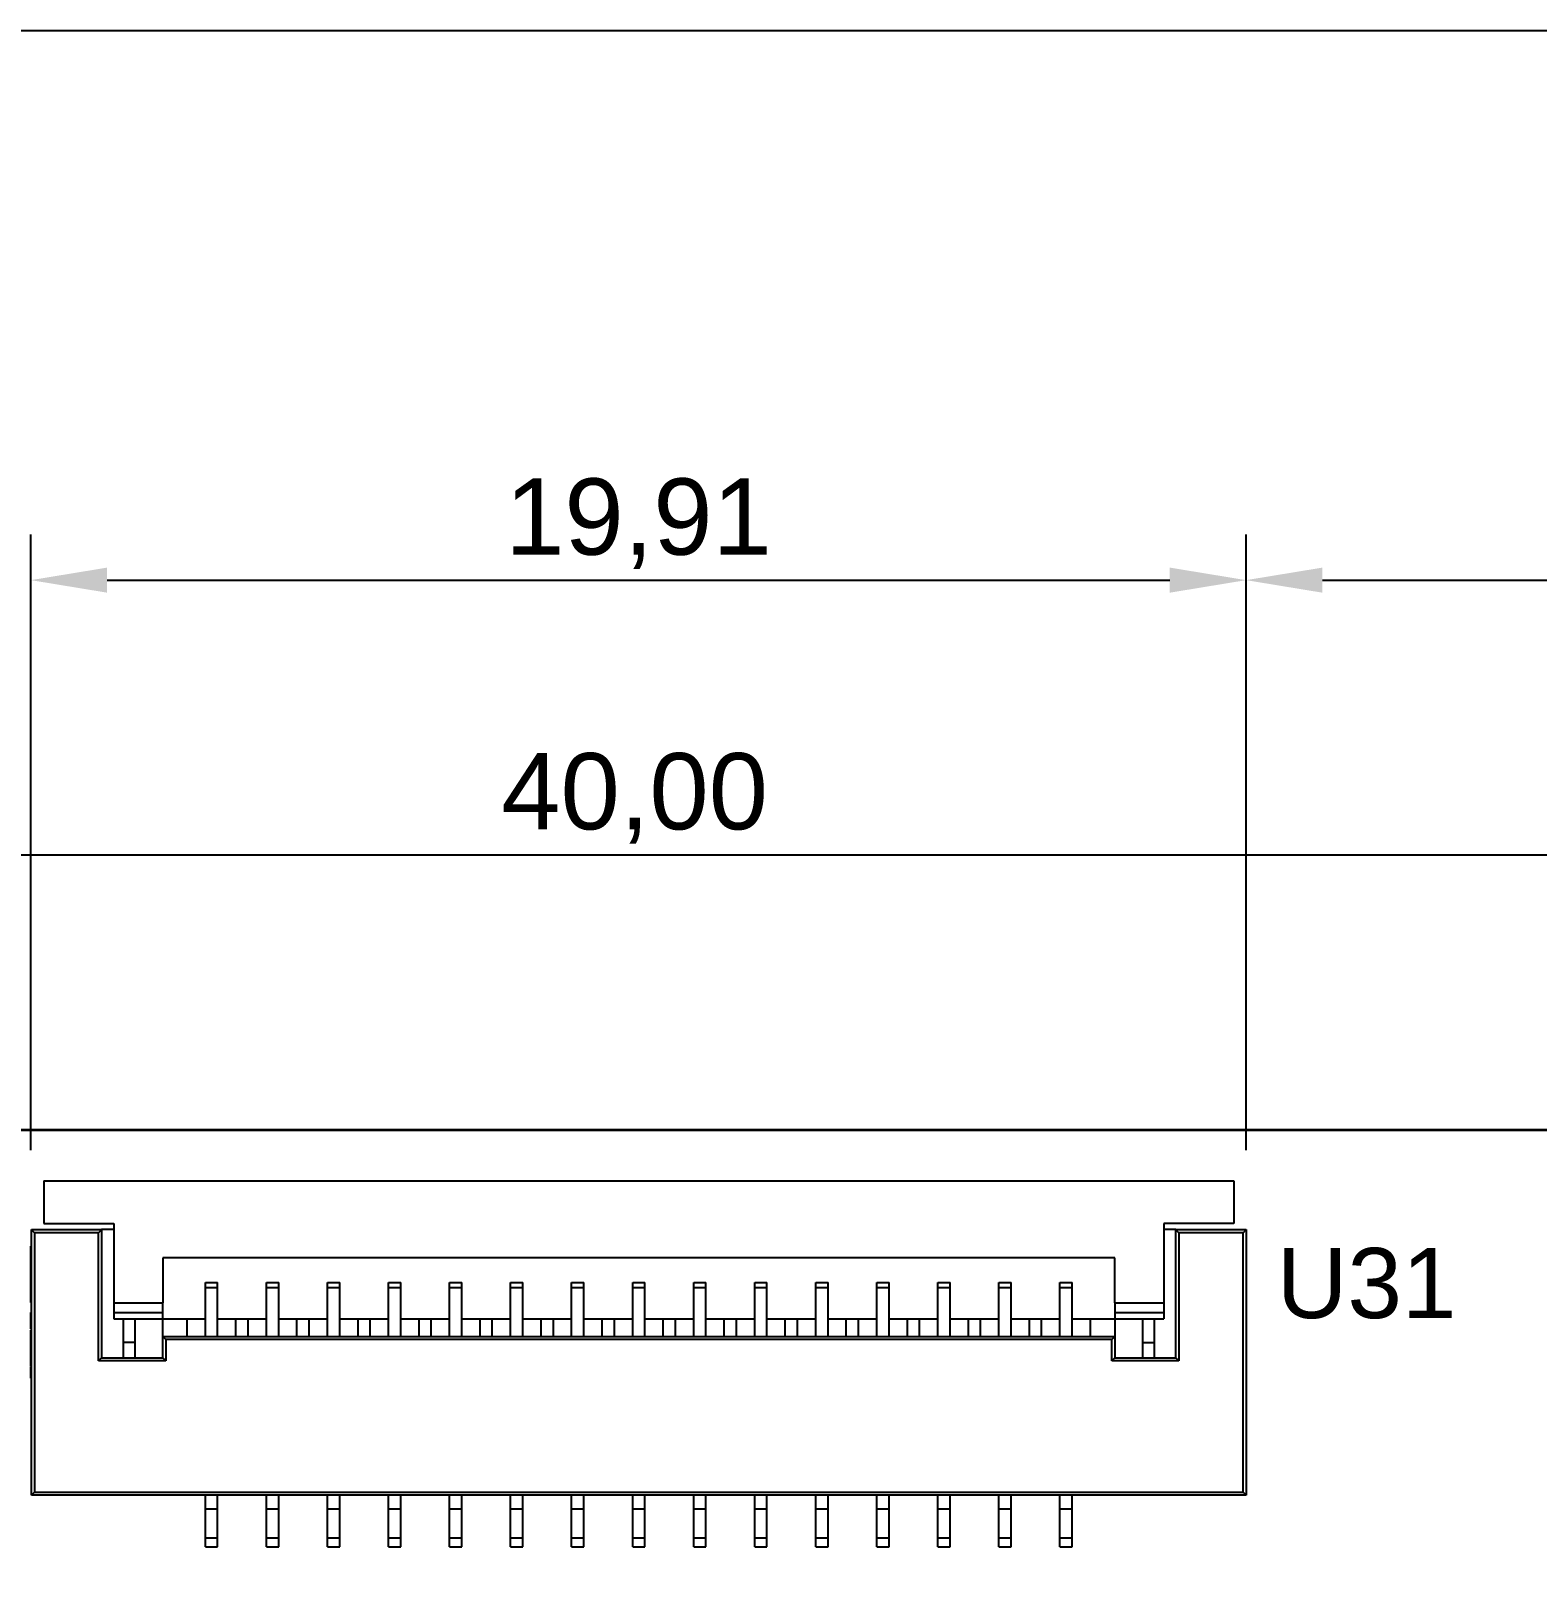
# Model space of a CAD drawing. Header units: millimetres. Extents: x 5 to 205, y 5 to 144.
# Drawn here: x 51.55 to 76.22, y 118.21 to 143.5 of the extents above; entities that cross this region are included whole.
import ezdxf

# ---------------------------------------------------------------- set-up
doc = ezdxf.new("R2010")
doc.units = ezdxf.units.MM
for name, color, linetype in [('DIM', 4, 'CONTINUOUS'), ('OUTLINE', 7, 'CONTINUOUS'), ('PARTS', 8, 'CONTINUOUS'), ('SHEET', 7, 'CONTINUOUS'), ('TEXT', 7, 'CONTINUOUS')]:
    doc.layers.add(name, color=color, linetype=linetype)
doc.styles.add('CJK', font='arial.ttf')
doc.dimstyles.new('PCB2', dxfattribs={"dimtxt": 1.25, "dimasz": 1.25, "dimexe": 0.75, "dimexo": 0.5, "dimgap": 0.3, "dimtad": 1, "dimzin": 0, "dimtxsty": 'CJK', "dimcen": 2.5, "dimclrd": 4, "dimclre": 4, "dimclrt": 4, "dimazin": 3, "dimtfac": 1, "dimtmove": 0, "dimatfit": 3})

msp = doc.modelspace()

# ---------------------------------------------------------------- linework, layer by layer
at = {"layer": 'OUTLINE'}
msp.add_lwpolyline([(34, 125.5), (89, 125.5)], dxfattribs=at)
at = {"layer": 'PARTS'}
for points in [[(34, 125.487), (89, 125.487)], [(51.755, 124.658), (71.255, 124.658)], [(51.755, 124.658), (51.755, 123.958)], [(71.255, 124.658), (71.255, 123.958)], [(51.755, 123.958), (52.905, 123.958)], [(52.905, 123.958), (52.905, 122.658)], [(70.105, 123.958), (70.105, 122.658)], [(71.255, 123.958), (70.105, 123.958)], [(51.555, 119.508), (51.555, 123.858)], [(51.555, 123.858), (52.705, 123.858)], [(51.605, 123.808), (51.555, 123.858)], [(52.655, 123.808), (51.605, 123.808)], [(51.605, 123.808), (51.605, 119.558)], [(52.705, 123.858), (52.655, 123.808)], [(52.655, 121.708), (52.655, 123.808)], [(52.905, 123.858), (52.705, 123.858)], [(52.705, 123.858), (52.705, 121.758)], [(70.305, 123.858), (70.105, 123.858)], [(70.305, 123.858), (71.455, 123.858)], [(70.305, 121.758), (70.305, 123.858)], [(70.355, 123.808), (70.305, 123.858)], [(70.355, 123.808), (70.355, 121.708)], [(71.405, 123.808), (70.355, 123.808)], [(71.405, 123.808), (71.455, 123.858)], [(71.405, 119.558), (71.405, 123.808)], [(71.455, 123.858), (71.455, 119.508)], [(51.545, 123.519), (51.545, 123.587)], [(51.545, 123.587), (51.555, 123.587)], [(51.545, 123.352), (51.545, 123.519)], [(51.545, 123.519), (51.555, 123.519)], [(51.545, 123.319), (51.545, 123.352)], [(51.545, 123.352), (51.555, 123.352)], [(51.545, 123.255), (51.545, 123.319)], [(51.545, 123.319), (51.555, 123.319)], [(51.545, 123.082), (51.545, 123.255)], [(51.545, 123.255), (51.555, 123.255)], [(69.305, 123.398), (53.705, 123.398)], [(53.705, 123.398), (53.705, 122.658)], [(69.305, 122.658), (69.305, 123.398)], [(51.545, 122.885), (51.545, 123.082)], [(51.545, 123.082), (51.555, 123.082)], [(54.405, 122.908), (54.405, 122.991)], [(54.405, 122.991), (54.605, 122.991)], [(54.405, 122.108), (54.405, 122.908)], [(54.405, 122.908), (54.605, 122.908)], [(54.605, 122.908), (54.605, 122.991)], [(54.605, 122.108), (54.605, 122.908)], [(55.405, 122.908), (55.405, 122.991)], [(55.405, 122.991), (55.605, 122.991)], [(55.405, 122.108), (55.405, 122.908)], [(55.405, 122.908), (55.605, 122.908)], [(55.605, 122.908), (55.605, 122.991)], [(55.605, 122.108), (55.605, 122.908)], [(56.405, 122.908), (56.405, 122.991)], [(56.405, 122.991), (56.605, 122.991)], [(56.405, 122.108), (56.405, 122.908)], [(56.405, 122.908), (56.605, 122.908)], [(56.605, 122.908), (56.605, 122.991)], [(56.605, 122.108), (56.605, 122.908)], [(57.405, 122.908), (57.405, 122.991)], [(57.405, 122.991), (57.605, 122.991)], [(57.405, 122.108), (57.405, 122.908)], [(57.405, 122.908), (57.605, 122.908)], [(57.605, 122.908), (57.605, 122.991)], [(57.605, 122.108), (57.605, 122.908)], [(58.405, 122.908), (58.405, 122.991)], [(58.405, 122.991), (58.605, 122.991)], [(58.405, 122.108), (58.405, 122.908)], [(58.405, 122.908), (58.605, 122.908)], [(58.605, 122.908), (58.605, 122.991)], [(58.605, 122.108), (58.605, 122.908)], [(59.405, 122.908), (59.405, 122.991)], [(59.405, 122.991), (59.605, 122.991)], [(59.405, 122.108), (59.405, 122.908)], [(59.405, 122.908), (59.605, 122.908)], [(59.605, 122.908), (59.605, 122.991)], [(59.605, 122.108), (59.605, 122.908)], [(60.405, 122.908), (60.405, 122.991)], [(60.405, 122.991), (60.605, 122.991)], [(60.405, 122.108), (60.405, 122.908)], [(60.405, 122.908), (60.605, 122.908)], [(60.605, 122.908), (60.605, 122.991)], [(60.605, 122.108), (60.605, 122.908)], [(61.405, 122.908), (61.405, 122.991)], [(61.405, 122.991), (61.605, 122.991)], [(61.405, 122.108), (61.405, 122.908)], [(61.405, 122.908), (61.605, 122.908)], [(61.605, 122.908), (61.605, 122.991)], [(61.605, 122.108), (61.605, 122.908)], [(62.405, 122.908), (62.405, 122.991)], [(62.405, 122.991), (62.605, 122.991)], [(62.405, 122.108), (62.405, 122.908)], [(62.405, 122.908), (62.605, 122.908)], [(62.605, 122.908), (62.605, 122.991)], [(62.605, 122.108), (62.605, 122.908)], [(63.405, 122.908), (63.405, 122.991)], [(63.405, 122.991), (63.605, 122.991)], [(63.405, 122.108), (63.405, 122.908)], [(63.405, 122.908), (63.605, 122.908)], [(63.605, 122.908), (63.605, 122.991)], [(63.605, 122.108), (63.605, 122.908)], [(64.405, 122.908), (64.405, 122.991)], [(64.405, 122.991), (64.605, 122.991)], [(64.405, 122.108), (64.405, 122.908)], [(64.405, 122.908), (64.605, 122.908)], [(64.605, 122.908), (64.605, 122.991)], [(64.605, 122.108), (64.605, 122.908)], [(65.405, 122.908), (65.405, 122.991)], [(65.405, 122.991), (65.605, 122.991)], [(65.405, 122.108), (65.405, 122.908)], [(65.405, 122.908), (65.605, 122.908)], [(65.605, 122.908), (65.605, 122.991)], [(65.605, 122.108), (65.605, 122.908)], [(66.405, 122.908), (66.405, 122.991)], [(66.405, 122.991), (66.605, 122.991)], [(66.405, 122.108), (66.405, 122.908)], [(66.405, 122.908), (66.605, 122.908)], [(66.605, 122.908), (66.605, 122.991)], [(66.605, 122.108), (66.605, 122.908)], [(67.405, 122.908), (67.405, 122.991)], [(67.405, 122.991), (67.605, 122.991)], [(67.405, 122.108), (67.405, 122.908)], [(67.405, 122.908), (67.605, 122.908)], [(67.605, 122.908), (67.605, 122.991)], [(67.605, 122.108), (67.605, 122.908)], [(68.405, 122.908), (68.405, 122.991)], [(68.405, 122.991), (68.605, 122.991)], [(68.405, 122.108), (68.405, 122.908)], [(68.405, 122.908), (68.605, 122.908)], [(68.605, 122.908), (68.605, 122.991)], [(68.605, 122.108), (68.605, 122.908)], [(51.545, 122.807), (51.545, 122.885)], [(51.545, 122.885), (51.555, 122.885)], [(51.545, 122.664), (51.545, 122.807)], [(51.545, 122.807), (51.555, 122.807)], [(51.545, 122.664), (51.555, 122.664)], [(52.905, 122.658), (52.905, 122.498)], [(52.905, 122.658), (53.705, 122.658)], [(53.705, 122.498), (53.705, 122.658)], [(69.305, 122.658), (70.105, 122.658)], [(69.305, 122.658), (69.305, 122.498)], [(70.105, 122.658), (70.105, 122.498)], [(51.545, 122.498), (51.555, 122.498)], [(51.545, 122.471), (51.545, 122.498)], [(51.545, 122.39), (51.545, 122.471)], [(51.545, 122.471), (51.555, 122.471)], [(51.545, 122.39), (51.555, 122.39)], [(51.545, 122.388), (51.545, 122.39)], [(51.545, 122.388), (51.555, 122.388)], [(52.905, 122.498), (52.905, 122.398)], [(52.905, 122.498), (53.705, 122.498)], [(52.905, 122.398), (53.705, 122.398)], [(53.055, 122.398), (53.055, 121.758)], [(53.255, 121.758), (53.255, 122.398)], [(53.705, 122.398), (53.705, 122.498)], [(53.705, 122.398), (54.405, 122.398)], [(53.705, 121.758), (53.705, 122.398)], [(54.105, 122.108), (54.105, 122.398)], [(54.605, 122.398), (55.405, 122.398)], [(54.905, 122.108), (54.905, 122.398)], [(55.105, 122.108), (55.105, 122.398)], [(55.605, 122.398), (56.405, 122.398)], [(55.905, 122.108), (55.905, 122.398)], [(56.105, 122.108), (56.105, 122.398)], [(56.605, 122.398), (57.405, 122.398)], [(56.905, 122.108), (56.905, 122.398)], [(57.105, 122.108), (57.105, 122.398)], [(57.605, 122.398), (58.405, 122.398)], [(57.905, 122.108), (57.905, 122.398)], [(58.105, 122.108), (58.105, 122.398)], [(58.605, 122.398), (59.405, 122.398)], [(58.905, 122.108), (58.905, 122.398)], [(59.105, 122.108), (59.105, 122.398)], [(59.605, 122.398), (60.405, 122.398)], [(59.905, 122.108), (59.905, 122.398)], [(60.105, 122.108), (60.105, 122.398)], [(60.605, 122.398), (61.405, 122.398)], [(60.905, 122.108), (60.905, 122.398)], [(61.105, 122.108), (61.105, 122.398)], [(61.605, 122.398), (62.405, 122.398)], [(61.905, 122.108), (61.905, 122.398)], [(62.105, 122.108), (62.105, 122.398)], [(62.605, 122.398), (63.405, 122.398)], [(62.905, 122.108), (62.905, 122.398)], [(63.105, 122.108), (63.105, 122.398)], [(63.605, 122.398), (64.405, 122.398)], [(63.905, 122.108), (63.905, 122.398)], [(64.105, 122.108), (64.105, 122.398)], [(64.605, 122.398), (65.405, 122.398)], [(64.905, 122.108), (64.905, 122.398)], [(65.105, 122.108), (65.105, 122.398)], [(65.605, 122.398), (66.405, 122.398)], [(65.905, 122.108), (65.905, 122.398)], [(66.105, 122.108), (66.105, 122.398)], [(66.605, 122.398), (67.405, 122.398)], [(66.905, 122.108), (66.905, 122.398)], [(67.105, 122.108), (67.105, 122.398)], [(67.605, 122.398), (68.405, 122.398)], [(67.905, 122.108), (67.905, 122.398)], [(68.105, 122.108), (68.105, 122.398)], [(68.605, 122.398), (69.305, 122.398)], [(68.905, 122.108), (68.905, 122.398)], [(69.305, 122.498), (70.105, 122.498)], [(69.305, 122.498), (69.305, 122.398)], [(69.305, 122.398), (70.105, 122.398)], [(69.305, 122.398), (69.305, 122.108)], [(69.755, 122.398), (69.755, 121.758)], [(69.955, 121.758), (69.955, 122.398)], [(70.105, 122.498), (70.105, 122.398)], [(51.545, 122.353), (51.545, 122.382)], [(51.545, 122.382), (51.555, 122.382)], [(51.545, 122.278), (51.545, 122.353)], [(51.545, 122.353), (51.555, 122.353)], [(51.545, 122.23), (51.545, 122.278)], [(51.545, 122.278), (51.555, 122.278)], [(51.545, 122.23), (51.555, 122.23)], [(51.545, 122.212), (51.545, 122.213)], [(51.545, 122.213), (51.555, 122.213)], [(51.545, 122.196), (51.545, 122.212)], [(51.545, 122.212), (51.555, 122.212)], [(51.545, 122.189), (51.545, 122.196)], [(51.545, 122.196), (51.555, 122.196)], [(51.545, 122.189), (51.555, 122.189)], [(51.545, 122.084), (51.545, 122.189)], [(51.545, 122.08), (51.545, 122.084)], [(51.545, 122.084), (51.555, 122.084)], [(51.545, 122.08), (51.555, 122.08)], [(51.545, 122.073), (51.545, 122.08)], [(51.545, 122.073), (51.555, 122.073)], [(51.545, 122.041), (51.545, 122.073)], [(51.545, 121.983), (51.545, 122.041)], [(51.545, 122.041), (51.555, 122.041)], [(51.545, 121.906), (51.545, 121.983)], [(51.545, 121.983), (51.555, 121.983)], [(51.545, 121.876), (51.545, 121.906)], [(51.545, 121.906), (51.555, 121.906)], [(53.255, 122.008), (53.055, 122.008)], [(53.705, 121.758), (53.705, 122.108)], [(53.705, 122.108), (69.305, 122.108)], [(53.705, 122.108), (53.755, 122.058)], [(69.255, 122.058), (53.755, 122.058)], [(53.755, 122.058), (53.755, 121.708)], [(69.305, 122.108), (69.255, 122.058)], [(69.255, 121.708), (69.255, 122.058)], [(69.305, 122.108), (69.305, 121.758)], [(69.755, 122.008), (69.955, 122.008)], [(51.545, 121.876), (51.555, 121.876)], [(51.545, 121.864), (51.545, 121.876)], [(51.545, 121.787), (51.545, 121.864)], [(51.545, 121.864), (51.555, 121.864)], [(51.545, 121.759), (51.545, 121.787)], [(51.545, 121.787), (51.555, 121.787)], [(51.545, 121.681), (51.545, 121.759)], [(51.545, 121.759), (51.555, 121.759)], [(51.545, 121.681), (51.555, 121.681)], [(51.545, 121.652), (51.545, 121.681)], [(51.545, 121.621), (51.545, 121.652)], [(51.545, 121.652), (51.555, 121.652)], [(52.705, 121.758), (52.655, 121.708)], [(53.755, 121.708), (52.655, 121.708)], [(52.705, 121.758), (53.705, 121.758)], [(53.705, 121.758), (53.755, 121.708)], [(69.305, 121.758), (69.255, 121.708)], [(70.355, 121.708), (69.255, 121.708)], [(69.305, 121.758), (70.305, 121.758)], [(70.355, 121.708), (70.305, 121.758)], [(51.545, 121.621), (51.555, 121.621)], [(51.545, 121.532), (51.545, 121.61)], [(51.545, 121.61), (51.555, 121.61)], [(51.545, 121.504), (51.545, 121.532)], [(51.545, 121.532), (51.555, 121.532)], [(51.545, 121.427), (51.545, 121.504)], [(51.545, 121.504), (51.555, 121.504)], [(51.545, 121.427), (51.555, 121.427)], [(51.605, 119.558), (51.555, 119.508)], [(71.455, 119.508), (51.555, 119.508)], [(51.605, 119.558), (71.405, 119.558)], [(54.405, 119.281), (54.405, 119.508)], [(54.605, 119.281), (54.605, 119.508)], [(55.405, 119.281), (55.405, 119.508)], [(55.605, 119.281), (55.605, 119.508)], [(56.405, 119.281), (56.405, 119.508)], [(56.605, 119.281), (56.605, 119.508)], [(57.405, 119.281), (57.405, 119.508)], [(57.605, 119.281), (57.605, 119.508)], [(58.405, 119.281), (58.405, 119.508)], [(58.605, 119.281), (58.605, 119.508)], [(59.405, 119.281), (59.405, 119.508)], [(59.605, 119.281), (59.605, 119.508)], [(60.405, 119.281), (60.405, 119.508)], [(60.605, 119.281), (60.605, 119.508)], [(61.405, 119.281), (61.405, 119.508)], [(61.605, 119.281), (61.605, 119.508)], [(62.405, 119.281), (62.405, 119.508)], [(62.605, 119.281), (62.605, 119.508)], [(63.405, 119.281), (63.405, 119.508)], [(63.605, 119.281), (63.605, 119.508)], [(64.405, 119.281), (64.405, 119.508)], [(64.605, 119.281), (64.605, 119.508)], [(65.405, 119.281), (65.405, 119.508)], [(65.605, 119.281), (65.605, 119.508)], [(66.405, 119.281), (66.405, 119.508)], [(66.605, 119.281), (66.605, 119.508)], [(67.405, 119.281), (67.405, 119.508)], [(67.605, 119.281), (67.605, 119.508)], [(68.405, 119.281), (68.405, 119.508)], [(68.605, 119.281), (68.605, 119.508)], [(71.405, 119.558), (71.455, 119.508)], [(54.405, 119.281), (54.605, 119.281)], [(54.405, 118.808), (54.405, 119.281)], [(54.605, 118.808), (54.605, 119.281)], [(55.405, 119.281), (55.605, 119.281)], [(55.405, 118.808), (55.405, 119.281)], [(55.605, 118.808), (55.605, 119.281)], [(56.405, 119.281), (56.605, 119.281)], [(56.405, 118.808), (56.405, 119.281)], [(56.605, 118.808), (56.605, 119.281)], [(57.405, 119.281), (57.605, 119.281)], [(57.405, 118.808), (57.405, 119.281)], [(57.605, 118.808), (57.605, 119.281)], [(58.405, 119.281), (58.605, 119.281)], [(58.405, 118.808), (58.405, 119.281)], [(58.605, 118.808), (58.605, 119.281)], [(59.405, 119.281), (59.605, 119.281)], [(59.405, 118.808), (59.405, 119.281)], [(59.605, 118.808), (59.605, 119.281)], [(60.405, 119.281), (60.605, 119.281)], [(60.405, 118.808), (60.405, 119.281)], [(60.605, 118.808), (60.605, 119.281)], [(61.405, 119.281), (61.605, 119.281)], [(61.405, 118.808), (61.405, 119.281)], [(61.605, 118.808), (61.605, 119.281)], [(62.405, 119.281), (62.605, 119.281)], [(62.405, 118.808), (62.405, 119.281)], [(62.605, 118.808), (62.605, 119.281)], [(63.405, 119.281), (63.605, 119.281)], [(63.405, 118.808), (63.405, 119.281)], [(63.605, 118.808), (63.605, 119.281)], [(64.405, 119.281), (64.605, 119.281)], [(64.405, 118.808), (64.405, 119.281)], [(64.605, 118.808), (64.605, 119.281)], [(65.405, 119.281), (65.605, 119.281)], [(65.405, 118.808), (65.405, 119.281)], [(65.605, 118.808), (65.605, 119.281)], [(66.405, 119.281), (66.605, 119.281)], [(66.405, 118.808), (66.405, 119.281)], [(66.605, 118.808), (66.605, 119.281)], [(67.405, 119.281), (67.605, 119.281)], [(67.405, 118.808), (67.405, 119.281)], [(67.605, 118.808), (67.605, 119.281)], [(68.405, 119.281), (68.605, 119.281)], [(68.405, 118.808), (68.405, 119.281)], [(68.605, 118.808), (68.605, 119.281)], [(54.405, 118.658), (54.405, 118.808)], [(54.405, 118.808), (54.605, 118.808)], [(54.405, 118.658), (54.605, 118.658)], [(54.405, 118.658), (54.605, 118.658)], [(54.605, 118.658), (54.605, 118.808)], [(55.405, 118.658), (55.405, 118.808)], [(55.405, 118.808), (55.605, 118.808)], [(55.405, 118.658), (55.605, 118.658)], [(55.405, 118.658), (55.605, 118.658)], [(55.605, 118.658), (55.605, 118.808)], [(56.405, 118.658), (56.405, 118.808)], [(56.405, 118.808), (56.605, 118.808)], [(56.405, 118.658), (56.605, 118.658)], [(56.405, 118.658), (56.605, 118.658)], [(56.605, 118.658), (56.605, 118.808)], [(57.405, 118.658), (57.405, 118.808)], [(57.405, 118.808), (57.605, 118.808)], [(57.405, 118.658), (57.605, 118.658)], [(57.405, 118.658), (57.605, 118.658)], [(57.605, 118.658), (57.605, 118.808)], [(58.405, 118.658), (58.405, 118.808)], [(58.405, 118.808), (58.605, 118.808)], [(58.405, 118.658), (58.605, 118.658)], [(58.405, 118.658), (58.605, 118.658)], [(58.605, 118.658), (58.605, 118.808)], [(59.405, 118.658), (59.405, 118.808)], [(59.405, 118.808), (59.605, 118.808)], [(59.405, 118.658), (59.605, 118.658)], [(59.405, 118.658), (59.605, 118.658)], [(59.605, 118.658), (59.605, 118.808)], [(60.405, 118.658), (60.405, 118.808)], [(60.405, 118.808), (60.605, 118.808)], [(60.405, 118.658), (60.605, 118.658)], [(60.405, 118.658), (60.605, 118.658)], [(60.605, 118.658), (60.605, 118.808)], [(61.405, 118.658), (61.405, 118.808)], [(61.405, 118.808), (61.605, 118.808)], [(61.405, 118.658), (61.605, 118.658)], [(61.405, 118.658), (61.605, 118.658)], [(61.605, 118.658), (61.605, 118.808)], [(62.405, 118.658), (62.405, 118.808)], [(62.405, 118.808), (62.605, 118.808)], [(62.405, 118.658), (62.605, 118.658)], [(62.405, 118.658), (62.605, 118.658)], [(62.605, 118.658), (62.605, 118.808)], [(63.405, 118.658), (63.405, 118.808)], [(63.405, 118.808), (63.605, 118.808)], [(63.405, 118.658), (63.605, 118.658)], [(63.405, 118.658), (63.605, 118.658)], [(63.605, 118.658), (63.605, 118.808)], [(64.405, 118.658), (64.405, 118.808)], [(64.405, 118.808), (64.605, 118.808)], [(64.405, 118.658), (64.605, 118.658)], [(64.405, 118.658), (64.605, 118.658)], [(64.605, 118.658), (64.605, 118.808)], [(65.405, 118.658), (65.405, 118.808)], [(65.405, 118.808), (65.605, 118.808)], [(65.405, 118.658), (65.605, 118.658)], [(65.405, 118.658), (65.605, 118.658)], [(65.605, 118.658), (65.605, 118.808)], [(66.405, 118.658), (66.405, 118.808)], [(66.405, 118.808), (66.605, 118.808)], [(66.405, 118.658), (66.605, 118.658)], [(66.405, 118.658), (66.605, 118.658)], [(66.605, 118.658), (66.605, 118.808)], [(67.405, 118.658), (67.405, 118.808)], [(67.405, 118.808), (67.605, 118.808)], [(67.405, 118.658), (67.605, 118.658)], [(67.405, 118.658), (67.605, 118.658)], [(67.605, 118.658), (67.605, 118.808)], [(68.405, 118.658), (68.405, 118.808)], [(68.405, 118.808), (68.605, 118.808)], [(68.405, 118.658), (68.605, 118.658)], [(68.405, 118.658), (68.605, 118.658)], [(68.605, 118.658), (68.605, 118.808)]]:
    msp.add_lwpolyline(points, dxfattribs=at)
at = {"layer": 'SHEET'}
msp.add_lwpolyline([(5, 5), (205, 5), (205, 143.5), (5, 143.5), (5, 5)], dxfattribs=at)

# ---------------------------------------------------------------- texts
at = {"layer": 'TEXT', "style": 'CJK'}
msp.add_text('U31', height=1.15, dxfattribs=at).set_placement((71.955, 122.408))

# ---------------------------------------------------------------- dimensions: what is measured, and where the dimension line sits
at = {"layer": 'DIM'}
for base, p1, p2 in [((51.545, 134.5), (51.545, 124.658), (71.455, 124.658)), ((71.4551, 134.5), (71.4551, 124.658), (92, 125.5)), ((41.437, 130), (41.437, 121.187), (81.437, 121.187))]:
    msp.add_linear_dim(base=base, p1=p1, p2=p2, dimstyle='PCB2', dxfattribs=at).render()

doc.saveas('drawing.dxf')
